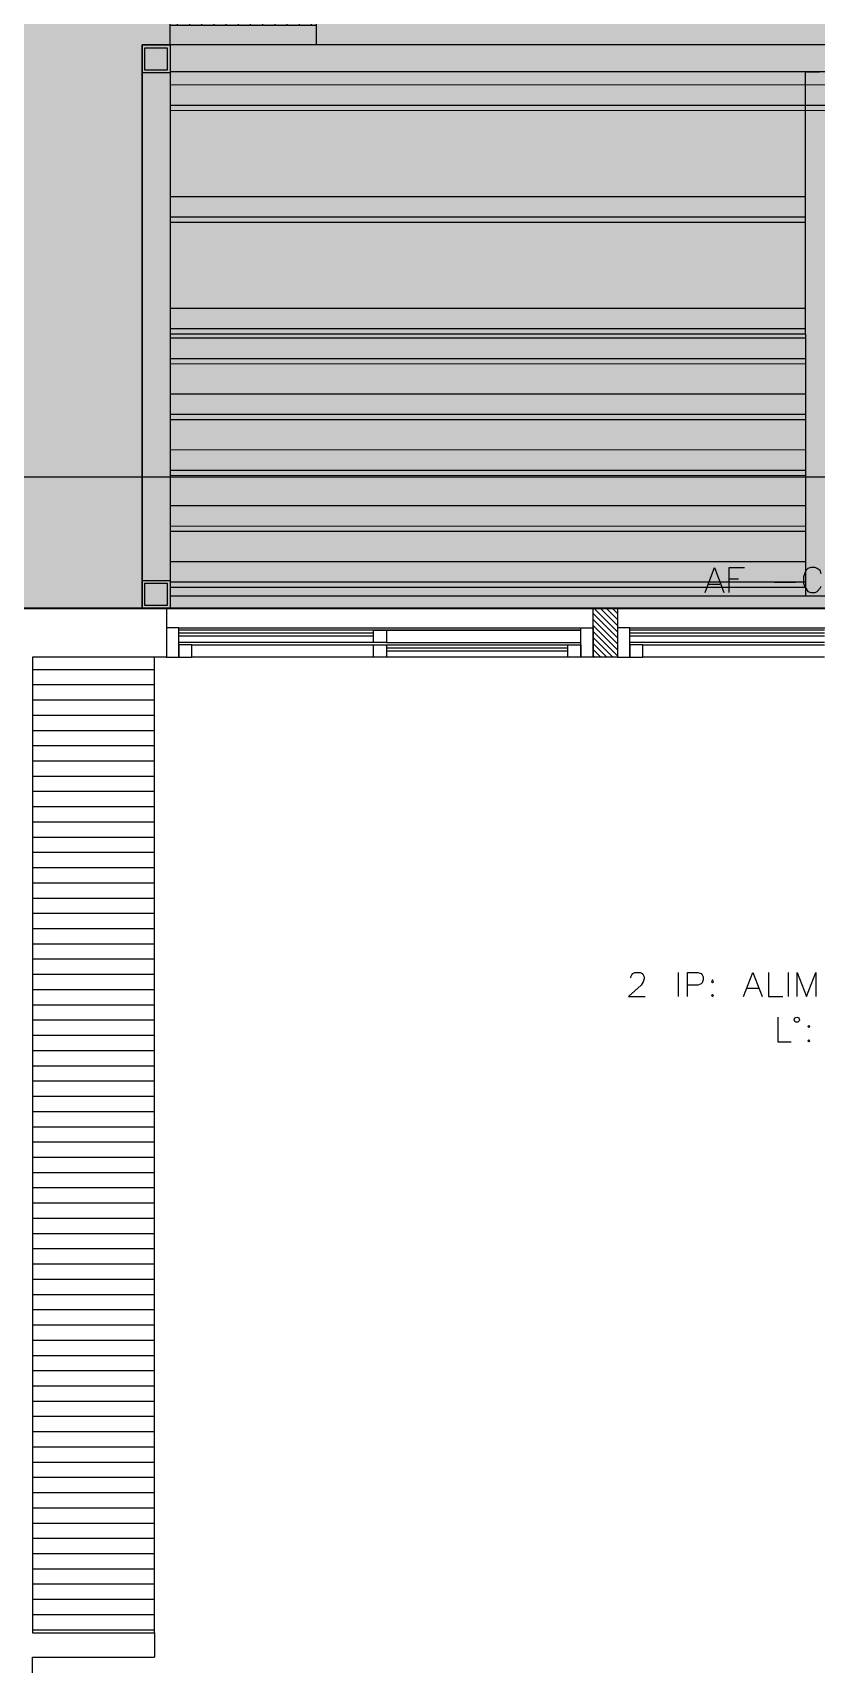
# Model space of a CAD drawing. Header units: metres. Extents: x -22 to 82, y -7 to 32.
# Drawn here: x -5.44 to -2.23, y 16.17 to 22.86 of the extents above; entities that cross this region are included whole.
import ezdxf

# ---------------------------------------------------------------- set-up
doc = ezdxf.new("R2010")
doc.units = ezdxf.units.M
doc.header["$LTSCALE"] = 2
doc.header["$MEASUREMENT"] = 0
doc.linetypes.add('CONTINU', pattern=[0])
doc.layers.get('0').update_dxf_attribs({"color": 252, "linetype": 'CONTINUOUS'})
for name, color, linetype in [('AR-EQUIPAMIENTO_FIJO_02', 252, 'CONTINUOUS'), ('PDF2_-FADE-IS-AFMONT', 160, 'CONTINUOUS'), ('PDF2_-FADE-IS-TXT', 7, 'CONTINUOUS'), ('ZBANCO', 253, 'CONTINUOUS'), ('ZHATCH_VEREDA', 254, 'CONTINUOUS'), ('ZSILUETAEDIFICIO', 253, 'CONTINUOUS'), ('ZVEREDA', 253, 'CONTINUOUS')]:
    doc.layers.add(name, color=color, linetype=linetype)

# ---------------------------------------------------------------- blocks, each defined once
blk = doc.blocks.new('*U41')
at = {"layer": 'AR-EQUIPAMIENTO_FIJO_02'}
h = blk.add_hatch(dxfattribs=at)
h.set_pattern_fill('_USER', color=252, scale=0.05, pattern_type=0)
h.set_pattern_definition([(0, (-0.190006, 0), (0, 0.05), [])])
h.paths.add_polyline_path([(1.72, -0.6), (1.72, 0), (0.09, 0), (0.09, -0.6)])
at = {"color": 252}
for p, q in [((0.09, -0.6), (0.09, 0)), ((1.72, -0.6), (1.72, 0))]:
    blk.add_line(p, q, dxfattribs=at)
blk.add_lwpolyline([(0.01, 0), (1.8, 0), (1.8, -0.6), (0.01, -0.6)], close=True, dxfattribs=at)

msp = doc.modelspace()

# ---------------------------------------------------------------- hatches: boundary and pattern name
at = {"layer": 'ZHATCH_VEREDA'}
h = msp.add_hatch(color=256, dxfattribs=at)
h.dxf.hatch_style = 1
h.paths.add_polyline_path([(-5.4926, 30.05), (-19.1888, 30.05), (-19.1888, 20.4971), (-18.2446, 20.5), (-10.8444, 20.4986), (-10.8446, 19.35), (-7.9944, 19.35), (-7.9944, 20.5), (10.2054, 20.5001), (10.2053, 24.6), (10.1058, 24.6), (10.1058, 24.5), (10.1053, 24.5), (10.1053, 22.9107), (7.7055, 22.9107), (7.7053, 24.5), (7.7053, 24.5), (7.7053, 24.6), (2.9058, 24.6), (2.9058, 24.4995), (2.9058, 24.5), (2.9054, 22.903), (0.4911, 22.9106), (0.5054, 24.6), (-4.8806, 24.6), (-5.4926, 24.6)])
at = {"layer": 'ZSILUETAEDIFICIO', "ltscale": 0.5, "extrusion": (5.00509e-09, 7.27634e-13, 1)}
h = msp.add_hatch(color=256, dxfattribs=at)
h.dxf.hatch_style = 1
h.paths.add_polyline_path([(-4.8804, 20.6146), (-4.995, 20.6146), (-4.9949, 20.5), (-4.8804, 20.5)])
h.paths.add_polyline_path([(-4.8918, 20.6032), (-4.8918, 20.5115), (-4.9835, 20.5115), (-4.9835, 20.6032)], flags=16)
at = {"layer": 'ZSILUETAEDIFICIO'}
h = msp.add_hatch(dxfattribs=at)
h.set_pattern_fill('ANSI31', color=256, scale=0.14, angle=90)
h.set_pattern_definition([(135, (1.85049, 121.854648), (-0.0123743687, -0.0123743687), [])])
h.paths.add_polyline_path([(-3.0446, 20.5), (-3.1446, 20.5), (-3.1446, 20.3), (-3.0446, 20.3)])
at = {"layer": 'ZVEREDA'}
h = msp.add_hatch(dxfattribs=at)
h.set_pattern_fill('AR-SAND', color=256, scale=0.08)
h.set_pattern_definition([(37.5, (100.32176, 117.4582), (-0.00503947, 0.1541459), [0, -0.1216, 0, -0.136, 0, -0.13]), (7.5, (100.32176, 117.4582), (0.14158214, 0.22577169), [0, -0.0656, 0, -0.1096, 0, -0.042]), (327.5, (100.22336, 117.4582), (0.24913135, 0.00045272), [0, -0.04, 0, -0.144, 0, -0.188]), (317.5, (100.22336, 117.4582), (0.24049013, 0.07021405), [0, -0.02, 0, -0.0944, 0, -0.108])])
h.paths.add_polyline_path([(31.4583, 30.1), (-5.5805, 30.142), (-5.4962, 24.7096), (0.5054, 24.7146), (0.5054, 23.0251), (2.9054, 23.0251), (2.9058, 24.7146), (7.7058, 24.7146), (7.7058, 23.0252), (10.1053, 23.0252), (10.1058, 24.7146), (12.5056, 24.7146), (14.9058, 24.7146), (14.9058, 23.0251), (17.3055, 23.0251), (17.3059, 24.7146), (22.1055, 24.6346), (22.1055, 23.0246), (24.505, 23.0246), (24.505, 24.6341), (31.4583, 24.6146), (29.3056, 24.6146), (29.3056, 20.6109), (30.5057, 20.6133), (30.5057, 24.6146), (31.4583, 24.6146)])
h.paths.add_polyline_path([(3.275, 29.8475), (21.8512, 29.8475), (21.8512, 26.263), (3.275, 26.263)], flags=16)
edge = h.paths.add_edge_path(flags=0)
edge.add_line((4.1908, 28.4533), (4.1918, 28.4533))
edge.add_arc((4.0309, 28.4787), 0.1629, 351.03851, 357.36602)
edge.add_arc((4.1126, 28.475), 0.0811, 344.53721, 357.36608, ccw=False)
edge = h.paths.add_edge_path(flags=0)
edge.add_arc((4.1295, 28.4836), 0.0424, 8.44616, 17.0428)
edge.add_arc((4.0485, 28.4688), 0.1245, 3.32548, 12.65711, ccw=False)
edge.add_arc((4.0097, 28.4665), 0.1634, 3.32548, 5.86795)
edge.add_arc((4.0245, 28.468), 0.1486, 5.86786, 8.44616)
edge = h.paths.add_edge_path(flags=0)
edge.add_arc((4.1876, 27.7105), 0.00551, 0, 44.64919, ccw=False)
edge.add_line((4.1931, 27.7105), (4.1932, 27.7106))
edge.add_arc((4.0831, 27.7214), 0.1106, 354.37575, 357.78084)
edge.add_arc((4.0835, 27.7271), 0.1106, 354.84601, 363.60038)
edge.add_arc((4.2651, 27.7157), 0.0736, 165.58549, 181.03659)
edge = h.paths.add_edge_path(flags=0)
edge.add_ellipse((4.1558, 27.5523), major_axis=(-0.0049, 0.5517), ratio=0.076457, start_angle=264.41175, end_angle=281.9146, ccw=False)
edge.add_arc((-177.0033, 27.2461), 181.2018, 0, 0.079936, ccw=False)
edge.add_line((4.1985, 27.2461), (4.2105, 27.659))
edge.add_ellipse((4.1869, 27.7778), major_axis=(0.0158, -0.1078), ratio=0.516109, start_angle=337.05526, end_angle=345.80434, ccw=False)
edge = h.paths.add_edge_path(flags=0)
edge.add_arc((387.038, 26.5735), 383.1771, 179.79628, 179.822716, ccw=False)
edge.add_arc((63.4766, 27.7239), 59.6136, 179.624227, 179.79628, ccw=False)
edge.add_arc((107.9127, 27.4325), 104.0507, 179.489221, 179.624227, ccw=False)
edge.add_arc((4.9088, 28.3258), 1.0432, 173.57444, 178.11757, ccw=False)
edge.add_arc((3.942, 28.4364), 0.0701, 136.94401, 174.94308, ccw=False)
edge.add_arc((3.9396, 28.4449), 0.0627, 98.57264, 141.17167, ccw=False)
edge.add_arc((3.9718, 28.2741), 0.2365, 91.78342, 100.11623, ccw=False)
edge.add_arc((4.1614, 22.1858), 6.3277, 91.01273, 91.78342, ccw=False)
edge.add_line((4.0495, 28.5126), (4.1692, 28.5147))
edge.add_line((4.1692, 28.5147), (4.1798, 28.5304))
edge.add_arc((4.1908, 28.5249), 0.0124, 51.76101, 153.61315, ccw=False)
edge.add_line((4.1985, 28.5347), (4.1985, 28.5364))
edge.add_arc((4.1933, 28.5159), 0.0211, 75.91409, 183.0668)
edge.add_line((4.1722, 28.5147), (4.0495, 28.5126))
edge.add_arc((4.1614, 22.1858), 6.3277, 91.01273, 91.78342)
edge.add_arc((3.9718, 28.2741), 0.2365, 91.78342, 100.11624)
edge.add_arc((3.9413, 28.4452), 0.0627, 100.11624, 120.52289)
edge.add_arc((3.9423, 28.4373), 0.0701, 117.95064, 158.45951)
edge.add_arc((4.0014, 28.4159), 0.133, 159.24595, 175.89684)
edge.add_arc((4.9093, 28.3508), 1.0432, 175.89684, 179.48922)
edge.add_arc((107.9127, 27.4325), 104.0507, 179.489221, 179.624227)
edge.add_arc((63.4766, 27.7239), 59.6136, 179.624227, 179.79628)
edge.add_arc((387.038, 26.5735), 383.1771, 179.79628, 179.822716)
edge.add_line((3.8628, 27.7591), (3.8846, 27.7207))
edge.add_arc((3.9293, 27.7485), 0.0526, 211.87348, 222.0821)
edge.add_arc((3.9401, 27.7583), 0.0672, 222.08181, 230.25637)
edge.add_arc((3.9584, 27.7834), 0.0983, 231.41815, 254.97418)
edge.add_arc((3.9594, 27.7758), 0.0912, 253.17397, 268.21726)
edge.add_arc((3.9686, 41.2492), 13.5646, 269.9489, 270.35325)
edge.add_arc((4.0495, 16.955), 10.7299, 89.50758, 89.98541, ccw=False)
edge.add_arc((4.1302, 27.5401), 0.1448, 64.17035, 85.44946, ccw=False)
edge.add_arc((4.1917, 27.6664), 0.00437, 1.42825, 68.34992, ccw=False)
edge.add_arc((4.1974, 27.677), 0.0106, 212.0429, 263.07732, ccw=False)
edge.add_arc((4.2006, 27.71), 0.0405, 231.8085, 252.48501, ccw=False)
edge.add_arc((4.1618, 27.6626), 0.0209, 48.53143, 82.63063)
edge.add_arc((4.1193, 27.1331), 0.552, 85.31102, 89.99478)
edge.add_arc((4.1184, 16.9552), 10.7299, 89.99478, 90.35325)
edge.add_arc((4.0738, 41.2495), 13.5646, 269.50474, 269.90909, ccw=False)
edge.add_arc((3.9566, 27.7766), 0.0912, 239.26482, 269.9489, ccw=False)
edge.add_arc((3.9401, 27.7583), 0.0672, 215.76689, 243.37812, ccw=False)
edge.add_line((3.8856, 27.719), (3.8628, 27.7591))
edge = h.paths.add_edge_path(flags=0)
edge.add_arc((3.9822, 27.7771), 0.00397, 57.09354, 128.00951, ccw=False)
edge.add_arc((3.9838, 27.7769), 0.00357, -36.39607, 80.51639, ccw=False)
edge.add_arc((3.985, 27.7756), 0.00181, 293.79716, 335.12409, ccw=False)
edge.add_arc((3.9849, 27.7759), 0.00219, 257.16817, 293.79649, ccw=False)
edge.add_arc((3.9855, 27.779), 0.00532, 238.28267, 257.1685, ccw=False)
edge.add_arc((3.9803, 27.7768), 0.00343, 99.02971, 315.49798, ccw=False)
edge = h.paths.add_edge_path(flags=0)
edge.add_arc((4.0039, 27.7765), 0.0042, 179.54191, 270.45809)
edge.add_arc((4.0039, 27.7765), 0.0042, 269.34995, 383.12321)
edge.add_arc((4.0039, 27.7767), 0.0042, 19.96411, 182.47885)
edge = h.paths.add_edge_path(flags=0)
edge.add_arc((3.9794, 28.4299), 0.000965, 125.09075, 237.60091)
edge.add_arc((3.996, 28.407), 0.0279, 127.80623, 268.77904)
edge.add_line((3.9954, 28.3791), (4.0027, 28.3865))
edge.add_arc((4.1001, 28.3876), 0.0974, 166.36471, 180.70165, ccw=False)
edge.add_arc((3.9916, 28.42), 0.0168, 325.79763, 488.47749)
edge.add_arc((3.9953, 28.4523), 0.0238, 233.41095, 272.5959)
edge.add_arc((3.987, 28.4251), 0.01, 20.17316, 145.44733)

# ---------------------------------------------------------------- linework, layer by layer
at = {"layer": 'PDF2_-FADE-IS-AFMONT', "const_width": 0.00849, "elevation": 0}
msp.add_lwpolyline([(14.5344, 9.3109), (14.5344, 4.3053), (31.2491, 4.3053), (31.2406, 20.5), (-18.4644, 20.5)], dxfattribs=at)
at = {"layer": 'PDF2_-FADE-IS-TXT'}
for points in [[(-2.6849, 20.5656), (-2.6467, 20.6675), (-2.6085, 20.5656)], [(-2.5873, 20.5656), (-2.5873, 20.6675), (-2.5236, 20.6675)], [(-2.5873, 20.6208), (-2.5491, 20.6208)], [(-2.4005, 20.6081), (-2.3156, 20.6081)], [(-2.2095, 20.642), (-2.2137, 20.6548), (-2.2264, 20.6633), (-2.2349, 20.6675), (-2.2519, 20.6675), (-2.2646, 20.6633), (-2.2731, 20.6548), (-2.2816, 20.6293), (-2.2816, 20.6038), (-2.2774, 20.5911), (-2.2731, 20.5826), (-2.2646, 20.5699), (-2.2519, 20.5656), (-2.2349, 20.5656), (-2.2264, 20.5699), (-2.2137, 20.5826), (-2.2095, 20.5911)], [(-2.6722, 20.5996), (-2.6255, 20.5996)]]:
    msp.add_lwpolyline(points, dxfattribs=at)
at = {"layer": 'PDF2_-FADE-IS-TXT', "elevation": 0}
for points in [[(-2.9909, 18.9854), (-2.9909, 18.9897), (-2.9867, 18.9982), (-2.9824, 19.0024), (-2.974, 19.0067), (-2.9527, 19.0067), (-2.9442, 19.0024), (-2.94, 18.9982), (-2.9357, 18.9897), (-2.9357, 18.9812), (-2.94, 18.9685), (-2.9485, 18.9557), (-2.9994, 18.909), (-2.9315, 18.909)], [(-2.7957, 19.0067), (-2.7957, 18.909)], [(-2.7575, 18.909), (-2.7575, 19.0067), (-2.715, 19.0067), (-2.7023, 19.0024), (-2.698, 18.9982), (-2.6938, 18.9897), (-2.6938, 18.9769), (-2.698, 18.9642), (-2.7023, 18.96), (-2.715, 18.9557), (-2.7575, 18.9557)], [(-2.5282, 18.909), (-2.49, 19.0067), (-2.4518, 18.909)], [(-2.4263, 19.0067), (-2.4263, 18.909), (-2.3669, 18.909)], [(-2.3457, 19.0067), (-2.3457, 18.909)], [(-2.3075, 18.909), (-2.3075, 19.0067), (-2.2693, 18.909), (-2.2311, 19.0067), (-2.2311, 18.909)], [(-2.5112, 18.943), (-2.4646, 18.943)], [(-2.3881, 18.8241), (-2.3881, 18.7222), (-2.333, 18.7222)]]:
    msp.add_lwpolyline(points, dxfattribs=at)
for points in [[(-2.6556, 18.9769), (-2.6598, 18.9685), (-2.6556, 18.9642), (-2.6513, 18.9685)], [(-2.6556, 18.9175), (-2.6598, 18.9133), (-2.6556, 18.909), (-2.6513, 18.9133)], [(-2.2608, 18.7902), (-2.265, 18.7859), (-2.2608, 18.7817), (-2.2565, 18.7859)], [(-2.2608, 18.7307), (-2.265, 18.7265), (-2.2608, 18.7222), (-2.2565, 18.7265)]]:
    msp.add_lwpolyline(points, close=True, dxfattribs=at)
at = {"layer": 'PDF2_-FADE-IS-TXT'}
msp.add_circle((-2.3096, 18.8135, 0), 0.0106, dxfattribs=at)
at = {"layer": 'ZSILUETAEDIFICIO', "ltscale": 0.5}
for p, q in [((0.3908, 22.8106, 0), (-4.9953, 22.8099, 0)), ((-4.9953, 22.8099, 0), (-4.8807, 22.81, 0)), ((-4.995, 20.5, 0), (-4.9953, 22.8099, 0)), ((-4.9953, 22.8099, 0), (-4.995, 20.5, 0)), ((-4.8807, 22.81, 0), (-4.8804, 20.5, 0)), ((0.3908, 22.7006, 0), (-4.8807, 22.7, 0)), ((-4.8807, 22.7, 0), (-4.8804, 20.5, 0)), ((-2.2727, 20.5503, 0), (-2.2736, 22.7003, 0)), ((-2.2736, 22.7003, 0), (-2.2163, 22.7003, 0)), ((-4.8801, 22.5634, 0), (0.3914, 22.564, 0)), ((0.3914, 22.5411, 0), (-4.8801, 22.5405, 0)), ((-4.88, 22.105, 0), (-2.2729, 22.1053, 0)), ((-2.2729, 22.0824, 0), (-4.88, 22.0821, 0)), ((-4.8797, 21.6469, 0), (-2.2729, 21.6472, 0)), ((-2.2729, 21.6243, 0), (-4.8797, 21.624, 0)), ((-4.8809, 21.5248, 0), (-2.2729, 21.5251, 0)), ((-2.2729, 21.5022, 0), (-4.8809, 21.5019, 0)), ((-4.8805, 21.296, 0), (-2.2728, 21.2963, 0)), ((-2.2728, 21.2734, 0), (-4.8805, 21.2731, 0)), ((-4.8805, 21.0669, 0), (-2.2728, 21.0671, 0)), ((-2.2728, 21.0442, 0), (-4.8805, 21.0439, 0)), ((-4.8804, 20.8377, 0), (-2.2728, 20.838, 0)), ((-2.2728, 20.815, 0), (-4.8804, 20.8147, 0)), ((-4.8804, 20.6085, 0), (-2.2728, 20.6088, 0)), ((-2.2728, 20.5858, 0), (-4.8804, 20.5855, 0)), ((-2.2727, 20.5503, 0), (-4.8804, 20.5501, 0)), ((-4.8804, 20.5501, 0), (-4.8804, 20.5, 0)), ((0.3911, 20.5506, 0), (-2.2727, 20.5503, 0)), ((-4.995, 20.5, 0), (0.3911, 20.5006, 0)), ((-4.8804, 20.5, 0), (-4.995, 20.5, 0)), ((-4.8804, 20.5, 0), (0.3911, 20.5006, 0)), ((-4.8804, 20.5, 0), (0.3911, 20.5006, 0)), ((-2.2154, 20.5003, 0), (-2.2727, 20.5003, 0)), ((-2.2727, 20.5003, 0), (-2.2727, 20.5003, 0))]:
    msp.add_line(p, q, dxfattribs=at)
at = {"layer": 'ZSILUETAEDIFICIO', "ltscale": 0.5, "extrusion": (5.01778e-09, -1.1166e-07, 1)}
for p, q in [((-4.9953, 22.8099, 0), (-4.8807, 22.81, 0)), ((-4.9952, 22.6954, 0), (-4.9953, 22.8099, 0)), ((-4.9838, 22.7985, 0), (-4.8921, 22.7985, 0)), ((-4.9838, 22.7068, 0), (-4.9838, 22.7985, 0)), ((-4.8921, 22.7985, 0), (-4.8921, 22.7068, 0)), ((-4.8807, 22.81, 0), (-4.8807, 22.6954, 0)), ((-4.8807, 22.6954, 0), (-4.9952, 22.6954, 0)), ((-4.8921, 22.7068, 0), (-4.9838, 22.7068, 0)), ((-4.9949, 20.5, 0), (-4.995, 20.6146, 0)), ((-4.995, 20.6146, 0), (-4.8804, 20.6146, 0)), ((-4.8804, 20.6146, 0), (-4.8804, 20.5, 0)), ((-4.9835, 20.5115, 0), (-4.9835, 20.6032, 0)), ((-4.9835, 20.6032, 0), (-4.8918, 20.6032, 0)), ((-4.8918, 20.6032, 0), (-4.8918, 20.5115, 0)), ((-4.8804, 20.5, 0), (-4.9949, 20.5, 0)), ((-4.8918, 20.5115, 0), (-4.9835, 20.5115, 0))]:
    msp.add_line(p, q, dxfattribs=at)
at = {"layer": 'ZSILUETAEDIFICIO', "color": 252, "linetype": 'CONTINU', "ltscale": 0.5}
for p, q in [((-4.8807, 22.7827, 0), (-4.8807, 22.7483, 0)), ((0.3914, 22.6464, 0), (-4.8801, 22.6458, 0)), ((-4.8806, 22.5535, 0), (-4.8806, 22.5191, 0)), ((-4.8806, 22.3243, 0), (-4.8806, 22.2899, 0)), ((-2.2729, 22.1877, 0), (-4.88, 22.1874, 0)), ((-4.8806, 22.0951, 0), (-4.8806, 22.0607, 0)), ((-4.8806, 21.8659, 0), (-4.8806, 21.8315, 0)), ((-2.2729, 21.7296, 0), (-4.8797, 21.7293, 0)), ((-4.8805, 21.6367, 0), (-4.8805, 21.6023, 0)), ((-2.2729, 21.6076, 0), (-4.8809, 21.6073, 0)), ((-4.8805, 21.4075, 0), (-4.8805, 21.3731, 0)), ((-2.2728, 21.3788, 0), (-4.8805, 21.3785, 0)), ((-4.8805, 21.1783, 0), (-4.8805, 21.144, 0)), ((-2.2728, 21.1496, 0), (-4.8805, 21.1493, 0)), ((-4.8805, 20.9491, 0), (-4.8805, 20.9148, 0)), ((-2.2728, 20.9204, 0), (-4.8805, 20.9201, 0)), ((-4.8804, 20.7199, 0), (-4.8804, 20.6856, 0)), ((-2.2728, 20.6912, 0), (-4.8804, 20.6909, 0))]:
    msp.add_line(p, q, dxfattribs=at)
at = {"layer": 'ZSILUETAEDIFICIO'}
for p, q in [((31.2057, 21.0379), (-18.8448, 21.0379)), ((-4.8944, 20.5, 0), (-5.4944, 20.5, 0)), ((-4.8944, 20.3, 0), (-4.8944, 20.5, 0)), ((-3.1444, 20.5, 0), (-4.8944, 20.5, 0)), ((-1.2944, 20.5, 0), (-3.0444, 20.5, 0)), ((-4.8443, 20.4207, 0), (-3.1954, 20.4207, 0)), ((-3.1954, 20.4111, 0), (-4.0464, 20.4111, 0)), ((-2.994, 20.4207, 0), (-1.3452, 20.4207, 0)), ((-4.0464, 20.3979, 0), (-4.8443, 20.3979, 0)), ((-4.0464, 20.3859, 0), (-4.8443, 20.3859, 0)), ((-4.7914, 20.3503, 0), (-4.0464, 20.3503, 0)), ((-3.9933, 20.3608, 0), (-3.1954, 20.3608, 0)), ((-2.1961, 20.3979, 0), (-2.994, 20.3979, 0)), ((-2.1961, 20.3859, 0), (-2.994, 20.3859, 0)), ((-2.9411, 20.3503, 0), (-2.1961, 20.3503, 0)), ((-4.8944, 20.3, 0), (-5.4444, 20.3, 0)), ((-5.4444, 20.3, 0), (-5.4444, 16.3, 0)), ((-4.9444, 16.3), (-4.9444, 20.3, 0)), ((-3.2483, 20.3371, 0), (-3.9933, 20.3371, 0)), ((-3.2483, 20.3251, 0), (-3.9933, 20.3251, 0)), ((-5.4444, 16.3, 0), (-4.9444, 16.3, 0)), ((-4.9444, 16.3), (-4.9444, 16.2, 0)), ((-5.4444, 16.1229, 0), (-5.4444, 16.2, 0)), ((-5.4444, 16.2, 0), (-4.9444, 16.2, 0))]:
    msp.add_line(p, q, dxfattribs=at)
at = {"layer": 'ZSILUETAEDIFICIO', "linetype": 'Continuous'}
for p, q in [((-4.0464, 20.4111, 0), (-4.8443, 20.4111, 0)), ((-3.9933, 20.4111, 0), (-3.1954, 20.4111, 0)), ((-2.1961, 20.4111, 0), (-2.994, 20.4111, 0)), ((-4.0464, 20.3608, 0), (-4.8443, 20.3608, 0)), ((-3.9933, 20.3503, 0), (-3.2483, 20.3503, 0)), ((-2.1961, 20.3608, 0), (-2.994, 20.3608, 0)), ((-4.0464, 20.3, 0), (-4.7914, 20.3, 0)), ((-3.2483, 20.3, 0), (-3.9933, 20.3, 0)), ((-2.1961, 20.3, 0), (-2.9411, 20.3, 0)), ((-5.4444, 20.25, 0), (-4.9444, 20.25, 0)), ((-5.4444, 20.1875, 0), (-4.9444, 20.1875, 0)), ((-5.4444, 20.125, 0), (-4.9444, 20.125, 0)), ((-5.4444, 20.0625, 0), (-4.9444, 20.0625, 0)), ((-5.4444, 20, 0), (-4.9444, 20, 0)), ((-5.4444, 19.9375, 0), (-4.9444, 19.9375, 0)), ((-5.4444, 19.875, 0), (-4.9444, 19.875, 0)), ((-5.4444, 19.8125, 0), (-4.9444, 19.8125, 0)), ((-5.4444, 19.75, 0), (-4.9444, 19.75, 0)), ((-5.4444, 19.6875, 0), (-4.9444, 19.6875, 0)), ((-5.4444, 19.625, 0), (-4.9444, 19.625, 0)), ((-5.4444, 19.5625, 0), (-4.9444, 19.5625, 0)), ((-5.4444, 19.5, 0), (-4.9444, 19.5, 0)), ((-5.4444, 19.4375, 0), (-4.9444, 19.4375, 0)), ((-5.4444, 19.375, 0), (-4.9444, 19.375, 0)), ((-5.4444, 19.3125, 0), (-4.9444, 19.3125, 0)), ((-5.4444, 19.25, 0), (-4.9444, 19.25, 0)), ((-5.4444, 19.1875, 0), (-4.9444, 19.1875, 0)), ((-5.4444, 19.125, 0), (-4.9444, 19.125, 0)), ((-5.4444, 19.0625, 0), (-4.9444, 19.0625, 0)), ((-5.4444, 19, 0), (-4.9444, 19, 0)), ((-5.4444, 18.9375, 0), (-4.9444, 18.9375, 0)), ((-5.4444, 18.875, 0), (-4.9444, 18.875, 0)), ((-5.4444, 18.8125, 0), (-4.9444, 18.8125, 0)), ((-5.4444, 18.75, 0), (-4.9444, 18.75, 0)), ((-5.4444, 18.6875, 0), (-4.9444, 18.6875, 0)), ((-5.4444, 18.625, 0), (-4.9444, 18.625, 0)), ((-5.4444, 18.5625, 0), (-4.9444, 18.5625, 0)), ((-5.4444, 18.5, 0), (-4.9444, 18.5, 0)), ((-5.4444, 18.4375, 0), (-4.9444, 18.4375, 0)), ((-5.4444, 18.375, 0), (-4.9444, 18.375, 0)), ((-5.4444, 18.3125, 0), (-4.9444, 18.3125, 0)), ((-5.4444, 18.25, 0), (-4.9444, 18.25, 0)), ((-5.4444, 18.1875, 0), (-4.9444, 18.1875, 0)), ((-5.4444, 18.125, 0), (-4.9444, 18.125, 0)), ((-5.4444, 18.0625, 0), (-4.9444, 18.0625, 0)), ((-5.4444, 18, 0), (-4.9444, 18, 0)), ((-5.4444, 17.9375, 0), (-4.9444, 17.9375, 0)), ((-5.4444, 17.875, 0), (-4.9444, 17.875, 0)), ((-5.4444, 17.8125, 0), (-4.9444, 17.8125, 0)), ((-5.4444, 17.75, 0), (-4.9444, 17.75, 0)), ((-5.4444, 17.6875, 0), (-4.9444, 17.6875, 0)), ((-5.4444, 17.625, 0), (-4.9444, 17.625, 0)), ((-5.4444, 17.5625, 0), (-4.9444, 17.5625, 0)), ((-5.4444, 17.5, 0), (-4.9444, 17.5, 0)), ((-5.4444, 17.4375, 0), (-4.9444, 17.4375, 0)), ((-5.4444, 17.375, 0), (-4.9444, 17.375, 0)), ((-5.4444, 17.3125, 0), (-4.9444, 17.3125, 0)), ((-5.4444, 17.25, 0), (-4.9444, 17.25, 0)), ((-5.4444, 17.1875, 0), (-4.9444, 17.1875, 0)), ((-5.4444, 17.125, 0), (-4.9444, 17.125, 0)), ((-5.4444, 17.0625, 0), (-4.9444, 17.0625, 0)), ((-5.4444, 17, 0), (-4.9444, 17, 0)), ((-5.4444, 16.9375, 0), (-4.9444, 16.9375, 0)), ((-5.4444, 16.875, 0), (-4.9444, 16.875, 0)), ((-5.4444, 16.8125, 0), (-4.9444, 16.8125, 0)), ((-5.4444, 16.75, 0), (-4.9444, 16.75, 0)), ((-5.4444, 16.6875, 0), (-4.9444, 16.6875, 0)), ((-5.4444, 16.625, 0), (-4.9444, 16.625, 0)), ((-5.4444, 16.5625, 0), (-4.9444, 16.5625, 0)), ((-5.4444, 16.5, 0), (-4.9444, 16.5, 0)), ((-5.4444, 16.4375, 0), (-4.9444, 16.4375, 0)), ((-5.4444, 16.375, 0), (-4.9444, 16.375, 0)), ((-5.4444, 16.3125, 0), (-4.9444, 16.3125, 0))]:
    msp.add_line(p, q, dxfattribs=at)
at = {"layer": 'ZSILUETAEDIFICIO', "elevation": 0}
msp.add_lwpolyline([(-3.1446, 20.5), (-3.0446, 20.5), (-3.0446, 20.3), (-3.1446, 20.3)], close=True, dxfattribs=at)
at = {"layer": 'ZSILUETAEDIFICIO', "linetype": 'Continuous', "elevation": 0}
for points in [[(-4.8951, 20.3), (-4.8443, 20.3), (-4.8443, 20.4207), (-4.8951, 20.4207)], [(-3.9933, 20.3608), (-4.0464, 20.3608), (-4.0464, 20.4111), (-3.9933, 20.4111)], [(-3.1446, 20.3), (-3.1954, 20.3), (-3.1954, 20.4207), (-3.1446, 20.4207)], [(-3.0448, 20.3), (-2.994, 20.3), (-2.994, 20.4207), (-3.0448, 20.4207)], [(-4.8443, 20.3), (-4.7914, 20.3), (-4.7914, 20.3503), (-4.8443, 20.3503)], [(-3.9933, 20.3), (-4.0464, 20.3), (-4.0464, 20.3503), (-3.9933, 20.3503)], [(-3.1954, 20.3), (-3.2483, 20.3), (-3.2483, 20.3503), (-3.1954, 20.3503)], [(-2.994, 20.3), (-2.9411, 20.3), (-2.9411, 20.3503), (-2.994, 20.3503)]]:
    msp.add_lwpolyline(points, close=True, dxfattribs=at)

# ---------------------------------------------------------------- block references
at = {"layer": 'ZBANCO', "rotation": 90}
msp.add_blockref('*U41', (-4.8806, 22.8, 0), dxfattribs=at)

doc.saveas('drawing.dxf')
